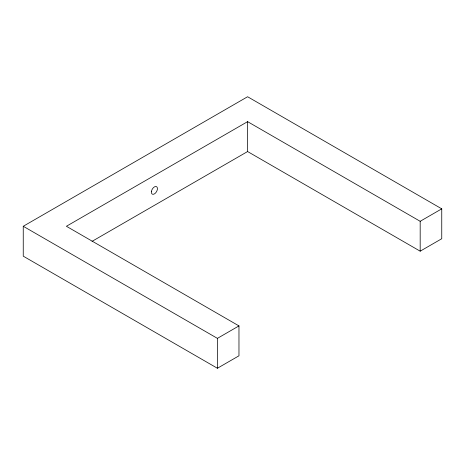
<?xml version="1.0" encoding="UTF-8"?>
<svg xmlns="http://www.w3.org/2000/svg" width="465" height="465" viewBox="0 0 465 465"><rect width="100%" height="100%" fill="white"/><g stroke="black" fill="none" stroke-linecap="round" stroke-linejoin="round"><path stroke-width="0.7" d="M441.75 208.837L420.18 221.294L247.601 121.656L66.396 226.275L238.969 325.907L238.969 355.801L217.399 368.257L23.25 256.163L23.25 226.275L247.601 96.743L441.75 208.837L441.75 238.725L420.18 251.181L247.601 151.544L92.047 241.352M23.25 226.275L217.399 338.363L238.969 325.907M420.18 221.294L420.18 251.181M247.601 121.656L247.601 151.544M217.399 338.363L217.399 368.257M151.445 191.446L151.398 192.382A4.272 2.465 -60 0 0 154.223 193.992A4.272 2.465 -60 0 0 157.373 189.36L157.42 188.424A4.272 2.465 -60 0 0 154.595 186.814A4.272 2.465 -60 0 0 151.445 191.446"/></g></svg>
